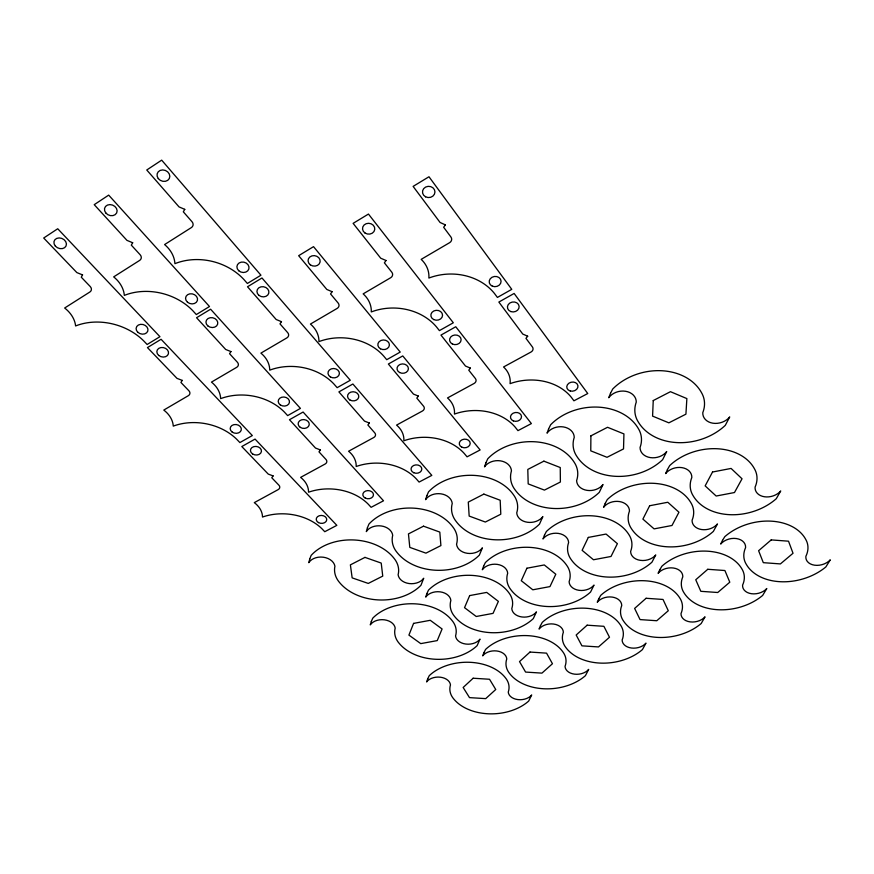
<?xml version="1.0" encoding="UTF-8"?>
<svg xmlns="http://www.w3.org/2000/svg" width="874" height="874" viewBox="0 0 874 874"><rect width="100%" height="100%" fill="white"/><g stroke="black" fill="none" stroke-linecap="round" stroke-linejoin="round"><path stroke-width="1.31" d="M590.9 435.853L590.769 450.842L607.015 457.299L623.523 448.93L623.927 433.919L607.539 427.288L590.9 435.853M653.239 400.565L652.583 416.122L668.861 422.841L685.926 414.167L686.866 398.588L670.456 391.683L653.239 400.565M309.757 558.989L308.806 562.67A13.722 10.051 3.1 0 1 323.347 557.219A13.722 10.051 3.1 0 1 334.917 566.21A32.065 23.522 1.3 0 0 339.822 582.838A48.922 36.031 0.7 0 0 420.94 585.307L423.726 578.238A13.58 9.953 -0.5 0 1 409.098 583.548A13.58 9.953 -0.5 0 1 398.118 574.775A32.065 23.522 1.3 0 0 393.792 558.005A48.693 35.561 1.8 0 0 311.155 555.383L309.757 558.989M367.419 527.798L366.315 531.6A13.908 10.422 1 0 1 381.272 525.962A13.908 10.422 1 0 1 392.699 535.292A32.546 24.352 -1 0 0 397.102 552.521A49.676 37.309 -1.7 0 0 479.334 555.143L482.415 547.834A13.798 10.291 -3 0 1 467.372 553.318A13.798 10.291 -3 0 1 456.556 544.218A32.546 24.352 -1 0 0 452.765 526.847A49.392 36.828 -0.4 0 0 368.959 524.061L367.419 527.798M371.308 621.49L370.259 624.888A13.154 9.308 0.4 0 1 384.407 619.819A13.154 9.308 0.4 0 1 395.19 628.122A30.776 21.774 -1.2 0 0 399.331 643.515A46.956 33.343 -1.7 0 0 477.117 645.657L480.023 639.113A13.044 9.21 -2.7 0 1 465.798 644.051A13.044 9.21 -2.7 0 1 455.562 635.933A30.776 21.774 -1.2 0 0 451.967 620.42A46.715 32.939 -0.7 0 0 372.772 618.147L371.308 621.49M426.84 495.722L425.583 499.666A14.126 10.794 -1.6 0 1 440.977 493.843A14.126 10.794 -1.6 0 1 452.24 503.511A33.092 25.193 -3.7 0 0 456.086 521.363A50.517 38.576 -4.5 0 0 539.466 524.16L542.863 516.589A14.039 10.63 -5.8 0 1 527.393 522.248A14.039 10.63 -5.8 0 1 516.742 512.819A33.092 25.193 -3.7 0 0 513.519 494.826A50.189 38.106 -3 0 0 428.533 491.854L426.84 495.722M426.883 593.577L425.704 597.095A13.339 9.614 -1.6 0 1 440.223 591.862A13.339 9.614 -1.6 0 1 450.864 600.449A31.235 22.462 -3.3 0 0 454.513 616.356A47.688 34.381 -3.8 0 0 533.293 618.639L536.472 611.876A13.252 9.483 -4.9 0 1 521.876 616.968A13.252 9.483 -4.9 0 1 511.793 608.577A31.235 22.462 -3.3 0 0 508.701 592.55A47.404 33.988 -2.7 0 0 428.489 590.136L426.883 593.577M485.922 462.783L484.513 466.869A14.366 11.165 -4.5 0 1 500.343 460.838A14.366 11.165 -4.5 0 1 511.454 470.878A33.704 26.023 -6.7 0 0 514.742 489.374A51.49 39.833 -7.6 0 0 599.291 492.346L603.005 484.513A14.323 10.969 -8.8 0 1 587.099 490.369A14.323 10.969 -8.8 0 1 576.621 480.58A33.704 26.023 -6.7 0 0 573.989 461.931A51.107 39.385 -5.9 0 0 487.779 458.774L485.922 462.783M427.736 678.781L426.61 681.949A12.651 8.642 -1.6 0 1 440.387 677.208A12.651 8.642 -1.6 0 1 450.471 684.899A29.629 20.2 -3 0 0 453.945 699.2A45.219 30.918 -3.5 0 0 528.694 701.068L531.698 694.972A12.575 8.543 -4.3 0 1 517.867 699.593A12.575 8.543 -4.3 0 1 508.264 692.066A29.629 20.2 -3 0 0 505.303 677.656A44.956 30.579 -2.5 0 0 429.254 675.678L427.736 678.781M483.628 566.123L482.306 569.75A13.536 9.909 -3.8 0 1 497.208 564.364A13.536 9.909 -3.8 0 1 507.685 573.235A31.737 23.117 -5.6 0 0 510.82 589.644A48.463 35.375 -6.2 0 0 590.551 592.059L594.014 585.088A13.481 9.756 -7.2 0 1 579.047 590.332A13.481 9.756 -7.2 0 1 569.116 581.669A31.737 23.117 -5.6 0 0 566.571 565.128A48.136 34.982 -5 0 0 485.376 562.561L483.628 566.123M548.61 428.916L547.037 433.154A14.65 11.526 -8 0 1 563.326 426.916A14.65 11.526 -8 0 1 574.251 437.339A34.414 26.832 -10.2 0 0 576.916 456.512A52.615 41.045 -11.1 0 0 662.645 459.669L666.709 451.552A14.639 11.286 -12.3 0 1 650.343 457.605A14.639 11.286 -12.3 0 1 640.063 447.455A34.414 26.832 -10.2 0 0 638.075 428.118A52.145 40.619 -9.3 0 0 550.642 424.764L548.61 428.916M483.956 652.594L482.699 655.861A12.837 8.915 -3.5 0 1 496.825 650.977A12.837 8.915 -3.5 0 1 506.767 658.93A30.087 20.801 -4.9 0 0 509.75 673.69A45.94 31.825 -5.4 0 0 585.416 675.678L588.683 669.386A12.782 8.784 -6.3 0 1 574.491 674.149A12.782 8.784 -6.3 0 1 565.052 666.37A30.087 20.801 -4.9 0 0 562.594 651.501A45.656 31.486 -4.4 0 0 485.605 649.393L483.956 652.594M544.458 535.205L542.983 538.963A13.776 10.226 -6.5 0 1 558.3 533.391A13.776 10.226 -6.5 0 1 568.613 542.59A32.349 23.817 -8.3 0 0 571.181 559.589A49.436 36.446 -8.9 0 0 651.971 562.157L655.762 554.946A13.755 10.04 -9.9 0 1 640.369 560.354A13.755 10.04 -9.9 0 1 630.635 551.385A32.349 23.817 -8.3 0 0 628.668 534.254A49.042 36.074 -7.6 0 0 546.359 531.523L544.458 535.205M413.577 623.391L408.912 635.103L420.755 643.625L437.24 640.598L442.091 628.974L430.27 620.3L413.577 623.391M610.5 393.322L608.752 397.725A14.978 11.897 -11.7 0 1 625.533 391.268A14.978 11.897 -11.7 0 1 636.261 402.095A35.244 27.629 -13.9 0 0 638.293 422A53.926 42.247 -14.8 0 0 725.289 425.354L729.714 416.931A15.022 11.613 -15.8 0 1 712.867 423.202A15.022 11.613 -15.8 0 1 702.783 412.659A35.244 27.629 -13.9 0 0 701.461 392.579A53.369 41.865 -13 0 0 612.718 389.017L610.5 393.322M540.46 625.686L539.072 629.061A13.044 9.177 -5.6 0 1 553.57 624.036A13.044 9.177 -5.6 0 1 563.359 632.252A30.612 21.391 -7 0 0 565.839 647.492A46.759 32.72 -7.6 0 0 642.423 649.601L645.973 643.122A13.012 9.024 -8.4 0 1 631.421 648.016A13.012 9.024 -8.4 0 1 622.146 639.986A30.612 21.391 -7 0 0 620.201 624.626A46.42 32.393 -6.5 0 0 542.262 622.386L540.46 625.686M605.212 503.391L603.584 507.291A14.06 10.543 -9.4 0 1 619.338 501.534A14.06 10.543 -9.4 0 1 629.466 511.072A33.048 24.516 -11.1 0 0 631.443 528.683A50.528 37.495 -11.8 0 0 713.359 531.414L717.467 523.952A14.071 10.313 -12.7 0 1 701.647 529.546A14.071 10.313 -12.7 0 1 692.099 520.238A33.048 24.516 -11.1 0 0 690.744 502.484A50.08 37.145 -10.4 0 0 607.277 499.578L605.212 503.391M469.677 595.587L464.531 607.67L476.232 616.487L493.056 613.373L498.377 601.378L486.709 592.408L469.677 595.587M598.788 598.766L597.259 602.241A13.274 9.428 -7.9 0 1 612.139 597.073A13.274 9.428 -7.9 0 1 621.742 605.562A31.18 21.948 -9.3 0 0 623.686 621.283A47.644 33.573 -9.9 0 0 701.188 623.523L705.023 616.836A13.263 9.253 -10.6 0 1 690.099 621.873A13.263 9.253 -10.6 0 1 681.01 613.581A31.18 21.948 -9.3 0 0 679.622 597.74A47.262 33.256 -8.7 0 0 600.733 595.358L598.788 598.766M667.452 469.546L665.649 473.577A14.388 10.859 -12.5 0 1 681.873 467.623A14.388 10.859 -12.5 0 1 691.815 477.532A33.867 25.226 -14.1 0 0 693.169 495.798A51.806 38.554 -14.9 0 0 776.265 498.726L780.722 490.98A14.432 10.597 -15.6 0 1 764.444 496.76A14.432 10.597 -15.6 0 1 755.092 487.102A33.867 25.226 -14.1 0 0 754.393 468.683A51.282 38.227 -13.4 0 0 669.692 465.591L667.452 469.546M526.913 568.22L521.275 580.697L532.812 589.797L549.965 586.596L555.798 574.229L544.284 564.954L526.913 568.22M659.783 569.75L658.1 573.344A13.547 9.68 -10.3 0 1 673.384 568.002A13.547 9.68 -10.3 0 1 682.802 576.796A31.846 22.527 -11.7 0 0 684.167 593.053A48.693 34.447 -12.3 0 0 762.652 595.434L766.804 588.53A13.558 9.483 -13 0 1 751.476 593.719A13.558 9.483 -13 0 1 742.583 585.143A31.846 22.527 -11.7 0 0 741.797 568.755A48.256 34.141 -11.1 0 0 661.88 566.221L659.783 569.75M588.311 537.423L582.117 550.325L593.49 559.764L611.013 556.465L617.394 543.672L606.064 534.058L588.311 537.423M722.525 540.34L720.679 544.054A13.842 9.931 -12.9 0 1 736.378 538.548A13.842 9.931 -12.9 0 1 745.588 547.637A32.589 23.085 -14.2 0 0 746.352 564.44A49.84 35.266 -14.8 0 0 825.821 566.975L830.3 559.841A13.886 9.701 -15.4 0 1 814.557 565.194A13.886 9.701 -15.4 0 1 805.872 556.323A32.589 23.085 -14.2 0 0 805.719 539.378A49.348 34.993 -13.6 0 0 724.786 536.691L722.525 540.34M649.655 505.74L642.893 519.101L654.091 528.879L671.997 525.482L678.945 512.23L667.802 502.266L649.655 505.74M712.518 472.015L705.154 485.878L716.156 496.028L734.477 492.532L742.037 478.788L731.09 468.431L712.518 472.015M82.56 274.895L81.271 277.189L90.23 286.541A4.752 3.802 20 0 1 89.902 291.982L64.654 308.009A29.683 23.074 19.8 0 1 75.612 325.947A54.286 42.269 16.3 0 1 143.456 340.642L147.138 344.487L159.942 336.687L57.728 228.759L43.7 238.012L76.857 272.59L82.56 274.895M132.684 242.754L131.308 245.124L140.157 254.771A4.796 3.944 19.7 0 1 139.687 260.376L113.675 276.883A29.913 23.915 19.5 0 1 124.326 295.39A54.712 43.766 15.5 0 1 192.695 310.587L196.322 314.553L209.498 306.523L108.682 195.12L94.228 204.669L126.959 240.372L132.684 242.754M184.764 209.356L183.311 211.803L192.029 221.756A4.829 4.097 19.2 0 1 191.406 227.557L164.596 244.567A30.153 24.811 19.1 0 1 174.909 263.664A55.16 45.35 14.5 0 1 243.802 279.396L247.375 283.471L260.944 275.212L161.679 160.15L146.756 169.993L179.028 206.898L184.764 209.356M182.251 380.409L180.929 382.462L188.926 390.798A4.403 3.463 12.2 0 1 188.358 395.671L163.788 410.07A27.476 21.063 12.8 0 1 173.27 426.119A50.539 38.522 9.8 0 1 236.581 439.141L239.88 442.572L252.324 435.547L161.089 339.287L147.455 347.579L176.996 378.366L182.251 380.409M230.955 351.588L229.556 353.697L237.433 362.284A4.436 3.583 10.8 0 1 236.734 367.298L211.464 382.113A27.695 21.784 11.7 0 1 220.641 398.631A50.976 39.756 8.4 0 1 284.4 412.08L287.644 415.609L300.427 408.398L210.601 309.21L196.563 317.732L225.678 349.469L230.955 351.588M281.472 321.687L279.986 323.861L287.743 332.71A4.479 3.704 8.9 0 1 286.891 337.877L260.911 353.118A27.935 22.527 10.2 0 1 269.749 370.139A51.457 41.045 6.6 0 1 333.955 384.036L337.146 387.674L350.288 380.256L261.982 277.976L247.528 286.759L276.173 319.502L281.472 321.687M332.109 291.697L330.558 293.948L338.172 303.07A4.523 3.824 6.4 0 1 337.178 308.391L310.445 324.057A28.187 23.27 8.3 0 1 318.944 341.603A51.97 42.323 4.4 0 1 383.588 355.937L386.723 359.695L400.226 352.069L313.537 246.654L298.657 255.689L326.81 289.447L332.109 291.697M386.024 260.518L384.385 262.834L391.836 272.24A4.567 3.955 2.9 0 1 390.678 277.724L363.158 293.861A28.471 24.046 5.7 0 1 371.286 311.931A52.56 43.634 1.5 0 1 436.355 326.756L439.414 330.623L453.311 322.779L368.457 214.054L353.118 223.362L380.714 258.201L386.024 260.518M445.39 224.88L443.653 227.273L450.94 237.018A4.643 4.086 -2.4 0 1 449.597 242.688L421.181 259.349A28.831 24.909 1.8 0 1 428.872 278.052A53.314 45.077 -2.4 0 1 494.433 293.435L497.415 297.433L511.76 289.338L428.981 176.756L413.118 186.391L440.07 222.477L445.39 224.88M273.114 475.915L271.77 477.761L278.937 485.234A4.119 3.135 6 0 1 278.183 489.604L254.301 502.626A25.696 19.162 7.1 0 1 262.506 517.037A47.48 34.993 4.7 0 1 321.796 528.617L324.757 531.709L336.84 525.35L255.055 439.087L241.803 446.548L268.242 474.09L273.114 475.915M320.387 449.935L318.977 451.836L326.024 459.516A4.162 3.234 4.2 0 1 325.139 464.018L300.623 477.379A25.936 19.752 5.6 0 1 308.544 492.204A47.95 36.009 3.2 0 1 368.205 504.145L371.111 507.313L383.511 500.791L303.103 412.036L289.48 419.706L315.503 448.056L320.387 449.935M369.352 423.027L367.867 424.983L374.782 432.892A4.206 3.332 2.1 0 1 373.766 437.513L348.584 451.235A26.187 20.353 3.8 0 1 356.188 466.498A48.463 37.047 1.3 0 1 416.232 478.81L419.083 482.077L431.811 475.38L352.888 384.003L338.894 391.891L364.458 421.093L369.352 423.027M418.362 396.086L416.8 398.096L423.595 406.235A4.25 3.43 -0.5 0 1 422.437 410.998L396.577 425.092A26.471 20.943 1.7 0 1 403.854 440.769A49.02 38.063 -0.9 0 1 464.258 453.475L467.066 456.829L480.132 449.957L402.761 355.926L388.373 364.032L413.457 394.087L418.362 396.086M470.409 368.118L468.77 370.183L475.412 378.562A4.304 3.529 -3.6 0 1 474.112 383.457L447.521 397.943A26.788 21.544 -0.9 0 1 454.447 414.079A49.654 39.09 -3.4 0 1 515.223 427.189L517.954 430.642L531.37 423.584L455.769 326.756L440.966 335.092L465.503 366.053L470.409 368.118M527.688 336.206L525.962 338.336L532.441 347A4.381 3.627 -7.6 0 1 530.955 352.058L503.555 366.982A27.192 22.211 -4.3 0 1 510.066 383.653A50.452 40.215 -6.6 0 1 571.268 397.233L573.923 400.805L587.754 393.529L514.13 293.456L498.857 302.054L522.783 334.076L527.688 336.206M473.14 678.224L463.154 687.477L469.502 697.627L485.704 698.632L495.744 689.51L489.538 679.262L473.14 678.224M529.983 652.059L519.517 661.596L525.58 672.073L541.946 673.122L552.455 663.727L546.556 653.14L529.983 652.059M587.131 625.183L576.174 635.016L581.931 645.842L598.482 646.935L609.484 637.244L603.89 626.308L587.131 625.183M646.094 598.275L634.622 608.424L640.052 619.59L656.778 620.737L668.282 610.74L663.027 599.455L646.094 598.275M707.776 569.291L695.748 579.768L700.828 591.316L717.74 592.506L729.79 582.193L724.907 570.525L707.776 569.291M771.207 539.903L758.61 550.718L763.308 562.67L780.406 563.916L793.024 553.264L788.523 541.192L771.207 539.903M543.89 461.155L527.798 469.425L528.191 483.901L544.426 490.106L560.387 482.022L560.245 467.535L543.89 461.155M483.857 494.105L468.289 502.102L469.163 516.064L485.343 522.04L500.802 514.218L500.179 500.245L483.857 494.105M423.519 526.181L408.453 533.916L409.797 547.386L425.944 553.144L440.9 545.584L439.808 532.091L423.519 526.181M364.971 557.383L350.387 564.866L352.156 577.878L368.271 583.428L382.746 576.108L381.217 563.074L364.971 557.383M238.722 270.721A6.129 5.189 13.9 0 0 248.861 268.952A6.129 5.189 13.9 0 0 241.311 262.124A6.129 5.189 13.9 0 0 238.722 270.721M158.27 178.547A6.555 5.594 23.4 0 0 169.294 178.569A6.555 5.594 23.4 0 0 162.695 169.927A6.555 5.594 23.4 0 0 158.27 178.547M187.462 302.186A6.085 5.004 15.3 0 0 197.415 300.459A6.085 5.004 15.3 0 0 189.789 293.85A6.085 5.004 15.3 0 0 187.462 302.186M105.787 212.939A6.5 5.375 23.3 0 0 116.657 212.95A6.5 5.375 23.3 0 0 109.927 204.592A6.5 5.375 23.3 0 0 105.787 212.939M137.797 332.251A6.031 4.829 16.2 0 0 147.772 331.115A6.031 4.829 16.2 0 0 140.55 324.352A6.031 4.829 16.2 0 0 137.797 332.251M55.302 246.02A6.446 5.178 23.1 0 0 66.02 246.02A6.446 5.178 23.1 0 0 59.181 237.925A6.446 5.178 23.1 0 0 55.302 246.02M492.335 286.159A5.954 5.124 -6.3 0 0 501.075 281.209A5.954 5.124 -6.3 0 0 491.986 277.287A5.954 5.124 -6.3 0 0 492.335 286.159M425.583 196.814A6.238 5.626 -0.3 0 0 434.957 191.952A6.238 5.626 -0.3 0 0 425.616 187.069A6.238 5.626 -0.3 0 0 425.583 196.814M280.39 404.979A5.67 4.534 7.2 0 0 289.447 402.411A5.67 4.534 7.2 0 0 281.712 397.244A5.67 4.534 7.2 0 0 280.39 404.979M207.793 325.86A5.976 4.894 13.3 0 0 217.637 324.167A5.976 4.894 13.3 0 0 210.186 317.721A5.976 4.894 13.3 0 0 207.793 325.86M380.485 348.802A5.79 4.818 2.3 0 0 389.4 345.088A5.79 4.818 2.3 0 0 380.966 340.467A5.79 4.818 2.3 0 0 380.485 348.802M310.336 264.833A6.085 5.244 9.3 0 0 320.113 261.894A6.085 5.244 9.3 0 0 311.898 255.885A6.085 5.244 9.3 0 0 310.336 264.833M433.733 319.567A5.856 4.971 -1.4 0 0 442.55 315.252A5.856 4.971 -1.4 0 0 433.799 310.969A5.856 4.971 -1.4 0 0 433.733 319.567M365.026 233.03A6.151 5.43 5.6 0 0 374.76 229.425A6.151 5.43 5.6 0 0 366.162 223.7A6.151 5.43 5.6 0 0 365.026 233.03M330.394 376.923A5.725 4.676 5 0 0 339.385 373.788A5.725 4.676 5 0 0 331.301 368.872A5.725 4.676 5 0 0 330.394 376.923M258.988 295.39A6.031 5.069 11.6 0 0 268.799 293.096A6.031 5.069 11.6 0 0 260.965 286.836A6.031 5.069 11.6 0 0 258.988 295.39M232.156 432.051A5.615 4.392 8.9 0 0 241.268 430.03A5.615 4.392 8.9 0 0 233.882 424.644A5.615 4.392 8.9 0 0 232.156 432.051M158.751 355.456A5.932 4.731 14.5 0 0 168.42 353.806A5.932 4.731 14.5 0 0 160.903 347.557A5.932 4.731 14.5 0 0 158.751 355.456M570.219 390.973A5.637 4.556 -9.5 0 0 577.933 385.707A5.637 4.556 -9.5 0 0 568.952 383.183A5.637 4.556 -9.5 0 0 570.219 390.973M510.831 311.57A5.878 4.982 -7.3 0 0 519.134 306.282A5.878 4.982 -7.3 0 0 509.913 302.983A5.878 4.982 -7.3 0 0 510.831 311.57M513.344 420.897A5.539 4.436 -5.9 0 0 521.516 416.592A5.539 4.436 -5.9 0 0 513.104 413.216A5.539 4.436 -5.9 0 0 513.344 420.897M452.382 344.006A5.779 4.84 -2.7 0 0 461.122 339.8A5.779 4.84 -2.7 0 0 452.535 335.627A5.779 4.84 -2.7 0 0 452.382 344.006M461.92 447.226A5.463 4.315 -3 0 0 470.201 443.446A5.463 4.315 -3 0 0 462.095 439.742A5.463 4.315 -3 0 0 461.92 447.226M399.582 372.521A5.703 4.698 0.8 0 0 408.398 368.894A5.703 4.698 0.8 0 0 400.139 364.403A5.703 4.698 0.8 0 0 399.582 372.521M413.752 472.736A5.397 4.206 -0.5 0 0 421.825 469.043A5.397 4.206 -0.5 0 0 413.719 465.449A5.397 4.206 -0.5 0 0 413.752 472.736M349.873 399.964A5.637 4.567 3.5 0 0 358.777 396.905A5.637 4.567 3.5 0 0 350.845 392.12A5.637 4.567 3.5 0 0 349.873 399.964M365.288 498.093A5.331 4.086 1.7 0 0 373.471 494.913A5.331 4.086 1.7 0 0 365.671 491.024A5.331 4.086 1.7 0 0 365.288 498.093M300.252 427.353A5.583 4.425 5.8 0 0 309.21 424.851A5.583 4.425 5.8 0 0 301.628 419.815A5.583 4.425 5.8 0 0 300.252 427.353M318.464 522.586A5.277 3.977 3.6 0 0 326.734 519.888A5.277 3.977 3.6 0 0 319.25 515.747A5.277 3.977 3.6 0 0 318.464 522.586M252.63 453.977A5.528 4.283 7.6 0 0 261.424 451.53A5.528 4.283 7.6 0 0 253.799 446.647A5.528 4.283 7.6 0 0 252.63 453.977"/></g></svg>
